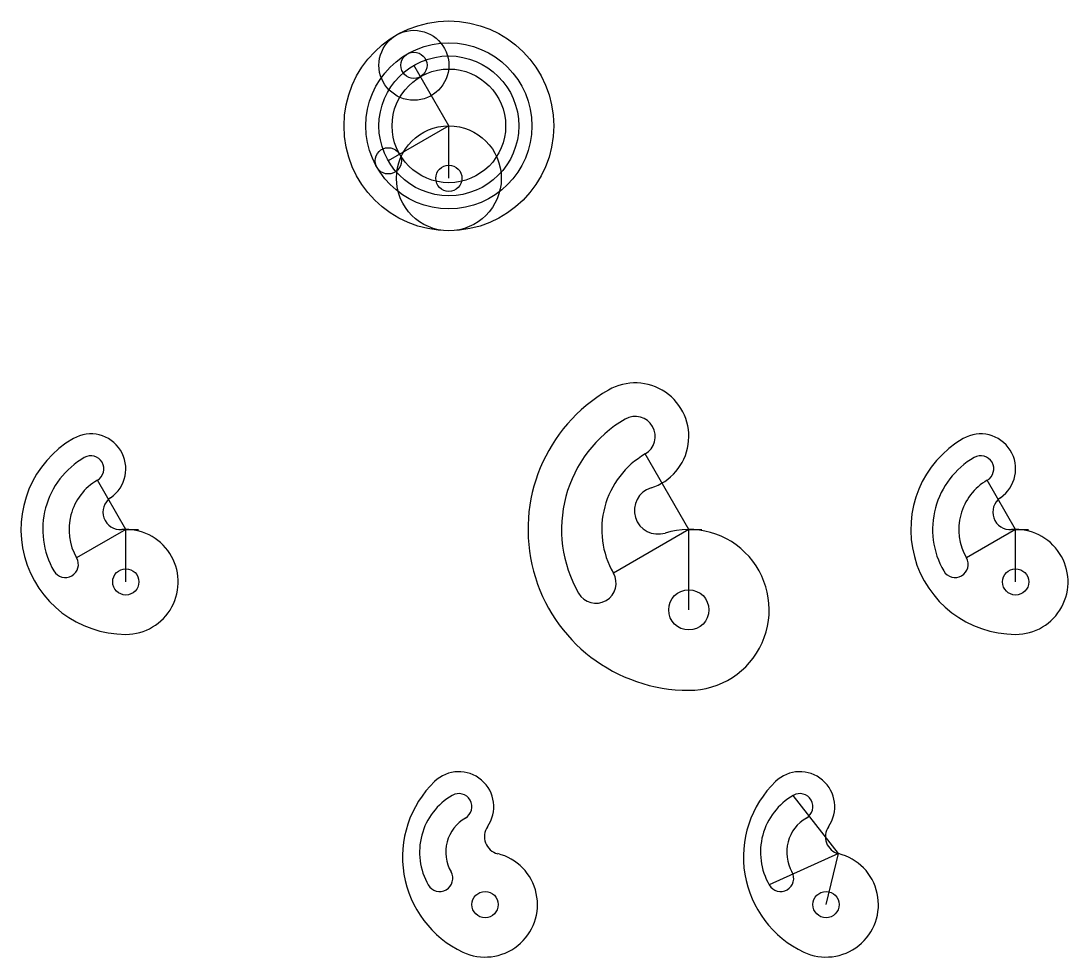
# Model space of a CAD drawing. Header units: millimetres. Extents: x -4981 to 8949, y 576 to 5223.
# Drawn here: x -4981 to -4382, y 4197 to 4732 of the extents above; entities that cross this region are included whole.
import ezdxf

# ---------------------------------------------------------------- set-up
doc = ezdxf.new("R2010")
doc.units = ezdxf.units.MM
doc.layers.add('Axis', color=130, linetype='Continuous')

msp = doc.modelspace()

# ---------------------------------------------------------------- linework, layer by layer
for p, q in [((-4736.39, 4672.01), (-4756.39, 4706.65)), ((-4736.39, 4672.01), (-4771.04, 4652.01)), ((-4736.39, 4642.01), (-4736.39, 4672.01)), ((-4513.38, 4255.78), (-4539.34, 4289.13)), ((-4513.38, 4255.78), (-4553.07, 4237.91)), ((-4520.59, 4226.66), (-4513.38, 4255.78))]:
    msp.add_line(p, q)
for centre, radius in [((-4736.39, 4672.01), 60), ((-4756.39, 4706.65), 20), ((-4736.39, 4672.01), 47.5), ((-4736.39, 4672.01), 40), ((-4756.39, 4706.65), 7.5), ((-4736.39, 4672.01), 32.5), ((-4736.39, 4642.01), 30), ((-4771.04, 4652.01), 7.5), ((-4736.39, 4642.01), 7.5), ((-4921.24, 4411.2), 7.5), ((-4412.1, 4411.2), 7.5), ((-4599.1, 4395.2), 11.5), ((-4715.67, 4226.66), 7.5), ((-4520.59, 4226.66), 7.5)]:
    msp.add_circle(centre, radius)
for centre, radius, start, end in [((-4629.76, 4494.32), 30.67, 287.19212, 480), ((-4599.1, 4441.2), 92, 120, 270), ((-4629.76, 4494.32), 11.5, 300, 480), ((-4599.1, 4441.2), 72.83, 120, 210), ((-4941.24, 4475.84), 20, 304.38425, 480), ((-4432.1, 4475.84), 20, 304.38425, 480), ((-4921.24, 4441.2), 60, 120, 270), ((-4412.1, 4441.2), 60, 120, 270), ((-4921.24, 4441.2), 47.5, 120, 210), ((-4941.24, 4475.84), 7.5, 300, 480), ((-4599.1, 4441.2), 49.83, 120, 210), ((-4412.1, 4441.2), 47.5, 120, 210), ((-4432.1, 4475.84), 7.5, 300, 480), ((-4921.24, 4441.2), 32.5, 120, 210), ((-4616.7, 4452.08), 13.54, 107.19212, 287.19212), ((-4412.1, 4441.2), 32.5, 120, 210), ((-4924.3, 4451.08), 10, 124.38425, 274.38425), ((-4415.16, 4451.08), 10, 124.38425, 274.38425), ((-4921.24, 4411.2), 30, 270, 454.38425), ((-4599.1, 4395.2), 46, 270, 467.19212), ((-4412.1, 4411.2), 30, 270, 94.38425), ((-4955.88, 4421.2), 7.5, 210, 390), ((-4446.74, 4421.2), 7.5, 210, 390), ((-4652.21, 4410.53), 11.5, 210, 390), ((-4730.67, 4282.64), 20, 325.12661, 133.90502), ((-4535.59, 4282.64), 20, 325.12661, 133.90502), ((-4702.93, 4253.82), 60, 133.90502, 244.87339), ((-4507.85, 4253.82), 60, 133.90502, 244.87339), ((-4730.67, 4282.64), 7.5, 300, 120), ((-4535.59, 4282.64), 7.5, 300, 120), ((-4715.67, 4256.66), 37.5, 120, 210), ((-4520.59, 4256.66), 37.5, 120, 210), ((-4715.67, 4256.66), 22.5, 120, 210), ((-4520.59, 4256.66), 22.5, 120, 210), ((-4706.06, 4265.48), 10, 145.12661, 256.09498), ((-4510.98, 4265.48), 10, 145.12661, 256.09498), ((-4715.67, 4226.66), 30, 244.87339, 76.09498), ((-4520.59, 4226.66), 30, 244.87339, 76.09498), ((-4741.65, 4241.66), 7.5, 210, 30), ((-4546.57, 4241.66), 7.5, 210, 30)]:
    msp.add_arc(centre, radius, start, end)
at = {"layer": 'Axis'}
for p, q in [((-4599.1, 4441.2), (-4624.01, 4484.36)), ((-4921.24, 4441.2), (-4937.49, 4469.35)), ((-4412.1, 4441.2), (-4428.35, 4469.35)), ((-4921.24, 4441.2), (-4949.38, 4424.95)), ((-4921.24, 4411.2), (-4921.24, 4441.2)), ((-4921.24, 4441.2), (-4913.89, 4441.2)), ((-4599.1, 4441.2), (-4642.25, 4416.28)), ((-4599.1, 4395.2), (-4599.1, 4441.2)), ((-4599.1, 4441.2), (-4591.74, 4441.2)), ((-4412.1, 4441.2), (-4440.24, 4424.95)), ((-4412.1, 4411.2), (-4412.1, 4441.2)), ((-4412.1, 4441.2), (-4404.75, 4441.2))]:
    msp.add_line(p, q, dxfattribs=at)

doc.saveas('drawing.dxf')
